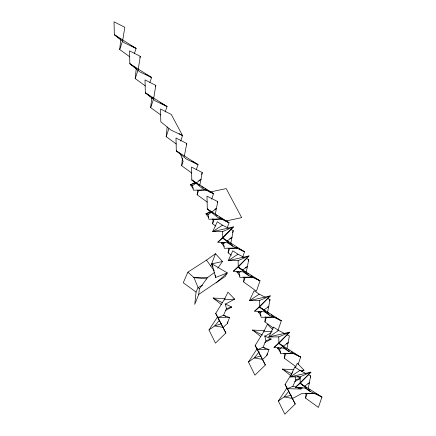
<?xml version="1.0" encoding="UTF-8"?>
<svg xmlns="http://www.w3.org/2000/svg" width="436" height="436" viewBox="0 0 436 436"><rect width="100%" height="100%" fill="white"/><g stroke="black" fill="none" stroke-linecap="round" stroke-linejoin="round"><path stroke-width="0.65" d="M129.841 56.876L119.709 49.513L120.788 39.153M145.33 85.93L135.198 78.562L136.277 68.207M160.819 114.979L150.687 107.616L151.766 97.255M176.308 144.033L166.176 136.664L167.184 126.952M191.796 173.081L181.659 165.718L182.471 157.946M207.285 202.13L197.148 194.767L197.622 190.238M202.658 285.171L198.064 287.575L196.053 292.055L194.772 304.355L198.723 294.409L199.399 288.752L207.574 277.552L214.539 272.413M215.842 226.148L212.637 223.821L213.155 218.899M231.331 255.196L228.126 252.869L228.6 248.34M253.834 277.34L260.014 280.849L248.297 275.258L243.152 271.862L233.347 271.225L238.269 267.077L248.978 255.937L238.105 260.641L238.269 267.077L260.014 280.849L256.417 291.221L243.615 281.923L244.133 277.002M273.448 328.068L264.914 321.866L265.426 316.945M296.011 366.709L284.277 358.179L284.79 353.258M315.228 393.228L321.97 397.054L310.252 391.463L305.107 388.067L295.303 387.43L300.224 383.282L310.933 372.142L300.061 376.846L300.224 383.282L321.97 397.054L318.373 407.426L305.571 398.128L306.088 393.207M122.729 40.145L124.821 27.294L114.03 21.8L114.357 34.667L124.385 42.848L136.103 48.44L134.408 53.323M149.897 82.371L151.592 77.488L139.874 71.902L129.846 63.716L129.519 50.849L140.31 56.348L138.114 69.836L135.198 78.562M153.706 98.247L155.799 85.396L145.008 79.902L145.335 92.77L155.363 100.95L167.081 106.542L165.179 112.036M196.364 169.528L198.058 164.645L186.341 159.053L176.313 150.872L175.986 138.005L186.772 143.499L184.324 156.126M211.645 199.187L213.547 193.693L201.83 188.107L191.802 179.921L191.475 167.053L202.26 172.552L199.813 185.175M227.341 227.63L229.036 222.747L217.319 217.155L207.291 208.975L206.964 196.107L217.749 201.601L215.302 214.229M230.846 229.429L233.238 230.649L230.791 243.277M246.335 258.483L248.727 259.703L246.127 272.985M267.628 298.426L270.026 299.646L267.573 312.274M308.29 374.688L310.683 375.908L308.236 388.536M242.623 257.289L244.525 251.795L232.808 246.209L227.663 242.814L227.794 242.116M243.152 271.862L243.283 271.17M277.928 330.559L281.313 320.792L269.59 315.206L264.45 311.811L264.576 311.113M298.131 364.431L300.671 357.106L288.954 351.52L283.814 348.124L283.94 347.427M305.107 388.067L305.238 387.37M286.937 348.587L289.39 335.96L286.992 334.739M227.287 323.572L229.521 317.55L218.125 317.626L223.515 315.228L226.475 308.628L225.319 304.219L234.639 299.112L227.968 292.191L224.164 299.81L215.695 313.419L225.886 332.979L215.449 343.137L208.991 329.954L214.774 325.894L223.221 327.403L227.287 323.572L227.81 321.773M272.778 329.758L267.442 324.221L263.638 331.84L255.169 345.448L265.361 365.008L254.924 375.167L248.466 361.984L254.248 357.923L262.695 359.433L266.761 355.602L267.284 353.803M119.709 49.513L122.625 40.788M150.687 107.616L153.603 98.89M166.176 136.664L168.879 128.566M181.659 165.718L183.12 161.353L180.444 153.93L176.313 150.872L198.058 164.645L191.878 161.135M197.148 194.767L198.609 190.407L206.806 189.867L205.089 188.783M212.637 223.821L214.098 219.455L221.662 218.959M228.126 252.869L229.587 248.509L237.151 248.013M243.615 281.923L245.076 277.558L252.64 277.062M264.914 321.866L266.374 317.506L273.939 317.01M284.277 358.179L285.733 353.819L293.303 353.324L280.435 353.607L279.716 349.062L277.552 348.211L278.778 347.808M305.571 398.128L307.031 393.763L314.596 393.267M180.668 141.084L182.57 135.591L171.283 114.45L160.497 108.951L160.824 121.818L170.852 130.004L182.57 135.591L179.054 133.596M266.761 355.602L268.996 349.579L262.99 347.258L257.6 349.656L268.996 349.579M210.79 266.058L215.493 253.698L222.485 261.507L217.804 268.145M139.831 57.585L140.31 56.348M155.32 86.639L155.799 85.396M186.297 144.741L186.772 143.499M201.546 174.411L202.26 172.552M217.275 202.838L217.749 201.601M232.524 232.513L233.238 230.649M248.253 260.941L248.727 259.703M269.546 300.889L270.026 299.646M310.209 377.145L310.683 375.908M215.493 253.698L206.506 260.107L187.878 272.157L183.256 282.751L196.053 292.055M271.197 332.739L264.794 336.249L265.949 340.658L262.99 347.258L265.23 348.478M292.823 372.006L285.062 384.481L287.493 388.689L292.878 386.291L295.837 379.691L295.014 376.541M294.992 367.94L297.33 363.253L304.001 370.175L301.674 371.45M208.991 329.954L217.929 316.291M248.466 361.984L257.404 348.32M302.448 387.866L301.014 389.01L287.493 388.689L295.248 404.041L284.812 414.2L278.359 401.016L286.921 387.92M219.352 320.307L214.774 325.894L221.602 323.735M259.24 351.83L254.248 357.923L261.077 355.765M288.714 391.37L284.136 396.956L278.359 401.016M227.663 242.814L217.858 242.171L233.489 226.884L212.686 231.647L217.313 221.761L222.453 225.156L228.448 228.208M233.347 271.225L248.978 255.937L228.175 260.701L232.802 250.814L237.942 254.21L244.536 257.567M264.45 311.811L254.646 311.168L270.276 295.88L249.468 300.644L254.101 290.757L259.24 294.153L265.235 297.205M283.814 348.124L274.01 347.481L289.635 332.194L268.832 336.957L273.459 327.071L278.599 330.466L285.193 333.823M295.303 387.43L310.933 372.142L290.131 376.906L294.758 367.019L299.897 370.415L305.892 373.467M216.174 282.904L227.32 272.909L211.94 263.824L215.624 277.46L227.32 272.909L225.156 276.495L198.723 294.409M217.858 242.171L222.78 238.023L233.489 226.884L222.616 231.592L212.686 231.647L222.453 225.156M254.646 311.168L259.562 307.02L270.276 295.88L259.404 300.589L249.468 300.644L259.24 294.153M274.01 347.481L278.926 343.334L289.635 332.194L278.762 336.903L268.832 336.957L278.599 330.466M195.203 182.352L190.428 184.799L192.592 185.649L201.165 179.294L198.778 180.52M210.692 211.405L205.917 213.853L208.081 214.703L216.654 208.348L214.866 209.264M222.6 242.291L221.406 242.901L223.57 243.751L225.003 242.607M238.732 271.345L236.895 271.95L239.059 272.805L240.966 271.279M259.387 311.288L258.194 311.898L260.357 312.748L261.791 311.604M279.716 349.062L281.629 347.541M242.4 270.135L247.632 266.451L245.245 267.671M263.698 310.083L268.93 306.394L267.737 307.004M304.355 386.34L309.587 382.655L307.8 383.571M237.942 254.21L228.175 260.701L238.105 260.641M299.897 370.415L290.131 376.906L300.061 376.846M225.298 310.579L231.707 307.069L225.112 303.87M264.772 342.609L271.181 339.099L264.587 335.9M294.665 381.642L299.908 378.77M229.756 238.623L232.143 237.397L226.911 241.086L228.628 242.171M286.501 343.628L288.289 342.707L283.057 346.397L278.926 343.334L278.762 336.903M300.044 387.544L298.851 388.154L297.058 387.599M197.077 183.709L195.933 182.984L190.428 184.799L193.175 188.406M223.243 242.296L221.406 242.901L224.153 246.509M260.03 311.293L258.194 311.898L260.941 315.506M301.298 387.348L298.851 388.154L301.014 389.01M226.475 308.628L231.707 307.069L230.426 307.206M265.949 340.658L271.181 339.099M295.837 379.691L299.908 378.481M291.303 395.321L284.136 396.956L292.583 398.466L301.734 393.55L314.552 393.245M222.485 261.507L211.94 263.824L212.904 266.347M209.607 192.113L226.191 188.581L241.68 217.635L225.761 221.025M224.164 299.81L234.639 299.112M263.638 331.84L272.146 331.273M300.072 370.437L304.001 370.175M206.806 189.867L193.311 190.194L192.592 185.649M221.619 218.937L208.8 219.248L208.081 214.703M237.108 247.986L224.289 248.297L223.57 243.751M251.921 277.056L239.778 277.351L239.059 272.805M273.895 316.983L261.071 317.294L260.357 312.748M187.878 272.157L193.971 277.623L207.574 277.552M199.399 288.752L198.064 287.575L193.971 277.623L197.263 277.759M225.227 298.649L213.122 298.05L221.341 304.562M264.701 330.679L252.597 330.079L260.815 336.592M293.918 369.679L282.49 369.112L290.703 375.625M228.48 317.457L229.521 317.55L223.515 315.228L225.755 316.449M193.971 277.623L206.582 278.887M212.103 219.041L214.098 219.455M243.081 277.143L245.076 277.558M265.044 317.228L266.374 317.506M283.743 353.405L285.733 353.819M305.701 393.485L307.031 393.763M292.878 386.291L295.864 387.223M214.321 298.633L213.122 298.05L222.415 302.753M253.796 330.662L252.597 330.079L262.472 335.071M283.689 369.695L282.49 369.112L291.782 373.816M297.472 376.388L300.469 377.843M131.416 45.78L136.103 48.44L114.357 34.667L120.554 39.256M145.728 74.164L151.592 77.488L129.846 63.716L136.043 68.31M160.633 102.88L167.081 106.542L145.335 92.77L149.984 96.209M207.367 190.189L213.547 193.693L191.802 179.921L195.933 182.984M222.295 218.921L229.036 222.747L207.291 208.975L211.422 212.032L205.917 213.853L208.664 217.46M239.468 248.929L244.525 251.795L222.78 238.023L222.616 231.592M275.132 317.288L281.313 320.792L259.562 307.02L259.404 300.589M294.491 353.601L300.671 357.106L278.926 343.334L288.954 351.52M198.222 184.433L199.366 185.158M201.655 186.608L203.372 187.693M211.994 212.397L213.711 213.482M216 214.932L217.717 216.022M219.433 217.106L221.15 218.196M230.344 243.261L232.061 244.345M236.639 247.245L237.784 247.97M244.116 271.225L245.261 271.95M247.55 273.399L248.694 274.124M250.983 275.574L252.128 276.299M264.271 310.443L265.415 311.168M267.704 312.617L268.849 313.342M271.138 314.792L272.282 315.517M288.207 349.656L289.351 350.381M291.64 351.83L292.785 352.555M304.928 386.705L306.644 387.789M308.361 388.879L310.078 389.964M151.532 97.359L152.567 98.122M224.845 239.555L222.78 238.023L232.808 246.209M241.882 269.753L238.269 267.077L248.297 275.258M262.663 309.315L259.562 307.02L269.59 315.206M302.807 385.195L300.224 383.282L310.252 391.463M236.895 271.95L240.034 276.075M277.552 348.211L280.691 352.337M206.506 260.107L214.294 270.936M285.062 384.481L295.248 404.041M255.169 345.448L265.361 365.008M215.695 313.419L225.886 332.979M215.379 275.04L215.624 277.46"/></g></svg>
